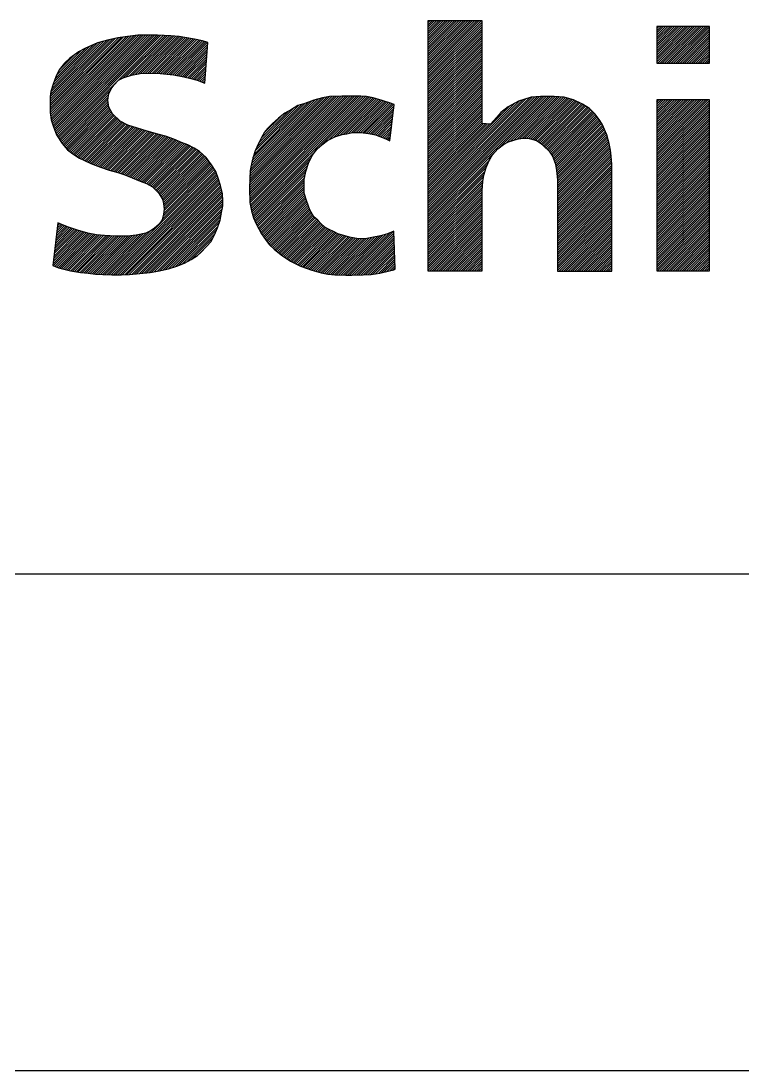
# Paper-space layout 'ldTemplatePARS001R3OrderA3BWPP03 (2)' of a CAD drawing. Header units: millimetres. Extents: x 302 to 722, y -383 to -86.
# Drawn here: x 639.55 to 646.81, y -383 to -372.44 of the extents above; entities that cross this region are included whole.
import ezdxf

# ---------------------------------------------------------------- set-up
doc = ezdxf.new("R2010")
doc.units = ezdxf.units.MM
for name, color, linetype in [('AM_9', 253, 'Continuous'), ('DXF', 7, 'Continuous'), ('DXF_FETT', 7, 'Continuous'), ('INF_F05_F08', 7, 'Continuous')]:
    doc.layers.add(name, color=color, linetype=linetype)
doc.layers.add('LDShaft-AM_0', color=7, linetype='Continuous', lineweight=50)
doc.layers.add('LDShaft-AM_6', color=2, linetype='Continuous', lineweight=35)

# ---------------------------------------------------------------- blocks, each defined once
blk = doc.blocks.new('LOGO_SCHINDLER_25MM')
at = {"layer": 'AM_9'}
for p, q in [((8.289, 6.903), (8.289, 4.388)), ((8.833, 6.903), (8.289, 6.903)), ((8.289, 6.368), (8.824, 6.903)), ((8.289, 6.39), (8.802, 6.903)), ((8.289, 6.413), (8.779, 6.903)), ((8.289, 6.435), (8.757, 6.903)), ((8.289, 6.458), (8.734, 6.903)), ((8.289, 6.48), (8.712, 6.903)), ((8.289, 6.503), (8.689, 6.903)), ((8.289, 6.525), (8.667, 6.903)), ((8.289, 6.548), (8.645, 6.903)), ((8.289, 6.57), (8.622, 6.903)), ((8.289, 6.592), (8.6, 6.903)), ((8.289, 6.615), (8.577, 6.903)), ((8.289, 6.637), (8.555, 6.903)), ((8.289, 6.66), (8.532, 6.903)), ((8.289, 6.682), (8.51, 6.903)), ((8.289, 6.705), (8.487, 6.903)), ((8.289, 6.727), (8.465, 6.903)), ((8.289, 6.75), (8.442, 6.903)), ((8.289, 6.772), (8.42, 6.903)), ((8.289, 6.795), (8.398, 6.903)), ((8.289, 6.817), (8.375, 6.903)), ((8.289, 6.839), (8.353, 6.903)), ((8.289, 6.862), (8.33, 6.903)), ((8.289, 6.884), (8.308, 6.903)), ((8.289, 6.346), (8.833, 6.89)), ((8.289, 6.323), (8.833, 6.867)), ((8.833, 5.872), (8.833, 6.903)), ((4.518, 5.852), (5.426, 6.76)), ((4.524, 5.835), (5.449, 6.761)), ((4.53, 5.819), (5.472, 6.761)), ((4.536, 5.803), (5.494, 6.761)), ((4.543, 5.787), (5.517, 6.761)), ((4.549, 5.771), (5.539, 6.761)), ((4.556, 5.755), (5.561, 6.76)), ((5.469, 6.761), (5.371, 6.759)), ((5.57, 6.76), (5.469, 6.761)), ((5.702, 6.755), (5.57, 6.76)), ((8.289, 6.301), (8.833, 6.845)), ((8.289, 6.278), (8.833, 6.822)), ((8.289, 6.256), (8.833, 6.8)), ((8.289, 6.233), (8.833, 6.777)), ((10.59, 6.849), (10.59, 6.48)), ((11.122, 6.849), (10.59, 6.849)), ((10.59, 6.491), (10.948, 6.849)), ((10.59, 6.514), (10.926, 6.849)), ((10.59, 6.536), (10.903, 6.849)), ((10.59, 6.558), (10.881, 6.849)), ((10.59, 6.581), (10.858, 6.849)), ((10.59, 6.603), (10.836, 6.849)), ((10.59, 6.626), (10.813, 6.849)), ((10.59, 6.648), (10.791, 6.849)), ((10.59, 6.671), (10.769, 6.849)), ((10.59, 6.693), (10.746, 6.849)), ((10.59, 6.716), (10.724, 6.849)), ((10.59, 6.738), (10.701, 6.849)), ((10.59, 6.76), (10.679, 6.849)), ((10.59, 6.783), (10.656, 6.849)), ((10.59, 6.805), (10.634, 6.849)), ((10.59, 6.828), (10.611, 6.849)), ((10.601, 6.48), (10.971, 6.849)), ((10.623, 6.48), (10.993, 6.849)), ((10.646, 6.48), (11.016, 6.849)), ((10.668, 6.48), (11.038, 6.849)), ((10.691, 6.48), (11.06, 6.849)), ((10.713, 6.48), (11.083, 6.849)), ((10.736, 6.48), (11.105, 6.849)), ((10.758, 6.48), (11.122, 6.844)), ((10.781, 6.48), (11.122, 6.821)), ((10.803, 6.48), (11.122, 6.799)), ((10.826, 6.48), (11.122, 6.777)), ((11.122, 6.48), (11.122, 6.849)), ((4.489, 6.048), (5.176, 6.734)), ((4.489, 6.07), (5.148, 6.729)), ((4.489, 6.093), (5.119, 6.723)), ((4.49, 6.004), (5.228, 6.742)), ((4.49, 6.026), (5.202, 6.738)), ((4.49, 6.116), (5.091, 6.717)), ((4.49, 6.139), (5.062, 6.71)), ((4.491, 5.982), (5.254, 6.745)), ((4.493, 5.962), (5.28, 6.749)), ((4.493, 6.164), (5.03, 6.701)), ((4.495, 5.942), (5.305, 6.751)), ((4.496, 6.189), (4.999, 6.692)), ((4.498, 5.922), (5.33, 6.754)), ((4.501, 5.903), (5.356, 6.757)), ((4.505, 6.221), (4.967, 6.683)), ((4.507, 5.886), (5.38, 6.759)), ((4.512, 5.869), (5.403, 6.76)), ((4.515, 6.253), (4.929, 6.667)), ((4.565, 5.742), (5.583, 6.76)), ((4.573, 5.728), (5.604, 6.759)), ((4.582, 5.714), (5.626, 6.758)), ((4.906, 6.657), (4.839, 6.627)), ((4.966, 6.683), (4.906, 6.657)), ((5.065, 6.711), (4.966, 6.683)), ((5.17, 6.733), (5.065, 6.711)), ((5.268, 6.747), (5.17, 6.733)), ((5.217, 6.326), (5.648, 6.757)), ((5.252, 6.34), (5.669, 6.756)), ((5.371, 6.759), (5.268, 6.747)), ((5.286, 6.351), (5.691, 6.755)), ((5.318, 6.36), (5.712, 6.754)), ((5.345, 6.365), (5.732, 6.752)), ((5.373, 6.37), (5.753, 6.75)), ((5.399, 6.374), (5.773, 6.748)), ((5.422, 6.375), (5.793, 6.746)), ((5.445, 6.375), (5.812, 6.742)), ((5.468, 6.376), (5.832, 6.739)), ((5.491, 6.377), (5.851, 6.736)), ((5.514, 6.376), (5.87, 6.732)), ((5.536, 6.376), (5.889, 6.729)), ((5.558, 6.375), (5.908, 6.726)), ((5.579, 6.375), (5.927, 6.722)), ((5.601, 6.374), (5.946, 6.719)), ((5.621, 6.372), (5.964, 6.715)), ((5.642, 6.37), (5.983, 6.711)), ((5.662, 6.368), (6.001, 6.707)), ((5.683, 6.366), (6.02, 6.703)), ((5.787, 6.747), (5.702, 6.755)), ((5.703, 6.364), (6.038, 6.698)), ((5.724, 6.362), (6.055, 6.694)), ((5.743, 6.359), (6.073, 6.689)), ((5.762, 6.355), (6.075, 6.668)), ((5.865, 6.733), (5.787, 6.747)), ((5.941, 6.72), (5.865, 6.733)), ((6.02, 6.702), (5.941, 6.72)), ((6.076, 6.688), (6.02, 6.702)), ((6.045, 6.278), (6.076, 6.688)), ((8.289, 6.211), (8.833, 6.755)), ((8.289, 6.188), (8.833, 6.732)), ((8.289, 6.166), (8.833, 6.71)), ((8.289, 6.143), (8.833, 6.688)), ((8.289, 6.121), (8.833, 6.665)), ((10.848, 6.48), (11.122, 6.754)), ((10.87, 6.48), (11.122, 6.732)), ((10.893, 6.48), (11.122, 6.709)), ((10.915, 6.48), (11.122, 6.687)), ((10.938, 6.48), (11.122, 6.664)), ((4.526, 6.287), (4.889, 6.649)), ((4.539, 6.322), (4.848, 6.631)), ((4.555, 6.361), (4.8, 6.606)), ((4.576, 6.404), (4.734, 6.562)), ((4.757, 6.579), (4.688, 6.529)), ((4.775, 6.592), (4.757, 6.579)), ((4.839, 6.627), (4.775, 6.592)), ((5.781, 6.352), (6.073, 6.643)), ((5.8, 6.348), (6.071, 6.619)), ((5.819, 6.345), (6.069, 6.595)), ((5.837, 6.341), (6.067, 6.571)), ((8.289, 6.099), (8.833, 6.643)), ((8.289, 6.076), (8.833, 6.62)), ((8.289, 6.054), (8.833, 6.598)), ((8.289, 6.031), (8.833, 6.575)), ((8.289, 6.009), (8.833, 6.553)), ((10.96, 6.48), (11.122, 6.642)), ((10.983, 6.48), (11.122, 6.619)), ((11.005, 6.48), (11.122, 6.597)), ((11.028, 6.48), (11.122, 6.574)), ((11.05, 6.48), (11.122, 6.552)), ((4.632, 6.477), (4.58, 6.413)), ((4.688, 6.529), (4.632, 6.477)), ((5.855, 6.336), (6.065, 6.546)), ((5.873, 6.331), (6.064, 6.522)), ((5.891, 6.327), (6.062, 6.498)), ((5.908, 6.322), (6.06, 6.474)), ((5.926, 6.318), (6.058, 6.449)), ((8.289, 5.986), (8.833, 6.53)), ((8.289, 5.964), (8.833, 6.508)), ((8.289, 5.941), (8.833, 6.486)), ((8.289, 5.919), (8.833, 6.463)), ((10.59, 6.48), (11.122, 6.48)), ((11.072, 6.48), (11.122, 6.53)), ((11.095, 6.48), (11.122, 6.507)), ((11.117, 6.48), (11.122, 6.485)), ((4.546, 6.342), (4.519, 6.268)), ((4.58, 6.413), (4.546, 6.342)), ((5.225, 6.33), (5.308, 6.358)), ((5.308, 6.358), (5.393, 6.374)), ((5.393, 6.374), (5.498, 6.377)), ((5.498, 6.377), (5.595, 6.374)), ((5.595, 6.374), (5.73, 6.361)), ((5.73, 6.361), (5.833, 6.342)), ((5.833, 6.342), (5.903, 6.323)), ((5.944, 6.313), (6.056, 6.425)), ((5.962, 6.309), (6.054, 6.401)), ((5.979, 6.303), (6.053, 6.376)), ((5.996, 6.297), (6.051, 6.352)), ((8.289, 5.897), (8.833, 6.441)), ((8.289, 5.874), (8.833, 6.418)), ((8.289, 5.852), (8.833, 6.396)), ((8.289, 5.829), (8.833, 6.373)), ((8.289, 5.807), (8.833, 6.351)), ((4.519, 6.268), (4.496, 6.193)), ((5.11, 6.229), (5.132, 6.26)), ((5.132, 6.26), (5.177, 6.306)), ((5.177, 6.306), (5.225, 6.33)), ((5.903, 6.323), (5.968, 6.307)), ((5.968, 6.307), (6.045, 6.278)), ((6.012, 6.291), (6.049, 6.328)), ((6.028, 6.285), (6.047, 6.304)), ((6.045, 6.279), (6.045, 6.279)), ((8.289, 5.784), (8.833, 6.328)), ((8.289, 5.762), (8.833, 6.306)), ((8.289, 5.739), (8.833, 6.283)), ((8.289, 5.717), (8.833, 6.261)), ((8.289, 5.694), (8.833, 6.239)), ((4.49, 6.143), (4.489, 6.066)), ((4.496, 6.193), (4.49, 6.143)), ((4.591, 5.701), (5.096, 6.206)), ((4.6, 5.687), (5.076, 6.164)), ((4.609, 5.674), (5.074, 6.138)), ((5.07, 6.105), (5.078, 6.175)), ((5.078, 6.175), (5.11, 6.229)), ((6.495, 5.202), (7.44, 6.147)), ((6.495, 5.224), (7.417, 6.147)), ((6.495, 5.247), (7.393, 6.146)), ((6.495, 5.27), (7.37, 6.145)), ((6.495, 5.293), (7.347, 6.144)), ((6.496, 5.159), (7.484, 6.147)), ((6.496, 5.181), (7.462, 6.147)), ((6.496, 5.315), (7.323, 6.143)), ((6.497, 5.115), (7.529, 6.147)), ((6.497, 5.137), (7.507, 6.147)), ((6.497, 5.339), (7.3, 6.142)), ((6.498, 5.093), (7.551, 6.146)), ((6.498, 5.363), (7.273, 6.137)), ((6.499, 5.072), (7.573, 6.146)), ((6.499, 5.386), (7.246, 6.133)), ((6.503, 5.053), (7.595, 6.146)), ((6.503, 5.412), (7.217, 6.127)), ((6.507, 5.035), (7.617, 6.145)), ((6.511, 5.016), (7.639, 6.144)), ((6.514, 4.997), (7.66, 6.143)), ((6.519, 4.98), (7.68, 6.141)), ((7.229, 6.13), (7.14, 6.105)), ((7.211, 5.649), (7.699, 6.137)), ((7.3, 6.142), (7.229, 6.13)), ((7.293, 5.708), (7.718, 6.134)), ((7.422, 6.147), (7.3, 6.142)), ((7.339, 5.732), (7.737, 6.13)), ((7.514, 6.147), (7.422, 6.147)), ((7.613, 6.145), (7.514, 6.147)), ((7.671, 6.142), (7.613, 6.145)), ((7.739, 6.13), (7.671, 6.142)), ((7.83, 6.104), (7.739, 6.13)), ((8.289, 5.672), (8.833, 6.216)), ((8.289, 5.65), (8.833, 6.194)), ((8.289, 5.627), (8.833, 6.171)), ((8.289, 5.605), (8.833, 6.149)), ((8.289, 4.931), (9.501, 6.143)), ((8.289, 4.954), (9.478, 6.143)), ((8.289, 4.976), (9.456, 6.143)), ((8.289, 4.998), (9.433, 6.143)), ((8.289, 5.021), (9.41, 6.142)), ((8.289, 5.043), (9.387, 6.141)), ((8.289, 5.066), (9.363, 6.14)), ((8.289, 5.088), (9.34, 6.139)), ((8.289, 5.111), (9.312, 6.133)), ((9.013, 5.632), (9.523, 6.143)), ((9.079, 5.677), (9.546, 6.143)), ((9.12, 5.694), (9.567, 6.142)), ((9.153, 5.705), (9.589, 6.141)), ((9.183, 5.712), (9.61, 6.14)), ((9.326, 6.138), (9.199, 6.096)), ((9.211, 5.718), (9.631, 6.139)), ((9.236, 5.721), (9.653, 6.137)), ((9.26, 5.723), (9.671, 6.133)), ((9.283, 5.723), (9.688, 6.128)), ((9.421, 6.143), (9.326, 6.138)), ((9.557, 6.143), (9.421, 6.143)), ((9.658, 6.137), (9.557, 6.143)), ((9.754, 6.109), (9.658, 6.137)), ((4.489, 6.066), (4.491, 5.982)), ((4.619, 5.661), (5.071, 6.113)), ((4.629, 5.649), (5.071, 6.091)), ((4.64, 5.637), (5.074, 6.071)), ((4.65, 5.625), (5.076, 6.051)), ((4.66, 5.613), (5.08, 6.032)), ((5.078, 6.036), (5.07, 6.105)), ((5.116, 5.968), (5.078, 6.036)), ((6.508, 5.44), (7.186, 6.118)), ((6.514, 5.468), (7.155, 6.11)), ((6.521, 5.498), (7.122, 6.099)), ((6.528, 5.528), (7.087, 6.087)), ((6.54, 5.561), (7.052, 6.074)), ((6.551, 5.595), (7.019, 6.063)), ((6.568, 5.634), (6.986, 6.053)), ((6.585, 5.674), (6.937, 6.026)), ((6.981, 6.051), (6.916, 6.014)), ((7.049, 6.073), (6.981, 6.051)), ((7.14, 6.105), (7.049, 6.073)), ((7.375, 5.746), (7.755, 6.126)), ((7.406, 5.755), (7.772, 6.121)), ((7.437, 5.762), (7.79, 6.116)), ((7.464, 5.768), (7.807, 6.111)), ((7.492, 5.773), (7.825, 6.105)), ((7.52, 5.779), (7.842, 6.1)), ((7.545, 5.781), (7.858, 6.094)), ((7.568, 5.781), (7.875, 6.088)), ((7.591, 5.782), (7.892, 6.083)), ((7.613, 5.782), (7.908, 6.077)), ((7.633, 5.779), (7.924, 6.071)), ((7.652, 5.776), (7.94, 6.064)), ((7.672, 5.773), (7.948, 6.049)), ((7.692, 5.77), (7.945, 6.024)), ((7.911, 6.076), (7.83, 6.104)), ((7.907, 5.698), (7.949, 6.061)), ((7.949, 6.061), (7.911, 6.076)), ((8.289, 5.582), (8.833, 6.126)), ((8.289, 5.133), (9.278, 6.122)), ((8.289, 5.156), (9.244, 6.111)), ((8.289, 5.56), (8.833, 6.104)), ((8.289, 5.178), (9.21, 6.099)), ((8.289, 5.537), (8.833, 6.081)), ((8.289, 5.201), (9.166, 6.078)), ((8.289, 5.515), (8.833, 6.059)), ((8.289, 5.223), (9.117, 6.051)), ((8.289, 5.492), (8.833, 6.037)), ((9.096, 6.039), (9.021, 5.982)), ((9.199, 6.096), (9.096, 6.039)), ((9.303, 5.721), (9.706, 6.123)), ((9.322, 5.717), (9.723, 6.118)), ((9.339, 5.712), (9.74, 6.113)), ((9.357, 5.707), (9.757, 6.107)), ((9.375, 5.703), (9.772, 6.1)), ((9.39, 5.695), (9.787, 6.092)), ((9.404, 5.686), (9.802, 6.085)), ((9.417, 5.678), (9.817, 6.078)), ((9.43, 5.668), (9.833, 6.07)), ((9.442, 5.657), (9.847, 6.063)), ((9.454, 5.647), (9.861, 6.054)), ((9.465, 5.636), (9.875, 6.046)), ((9.476, 5.625), (9.889, 6.037)), ((9.488, 5.613), (9.903, 6.029)), ((9.843, 6.065), (9.754, 6.109)), ((9.915, 6.022), (9.843, 6.065)), ((9.97, 5.964), (9.915, 6.022)), ((10.59, 6.108), (10.59, 4.389)), ((11.122, 6.108), (10.59, 6.108)), ((10.59, 5.593), (11.105, 6.108)), ((10.59, 5.615), (11.083, 6.108)), ((10.59, 5.638), (11.061, 6.108)), ((10.59, 5.66), (11.038, 6.108)), ((10.59, 5.683), (11.016, 6.108)), ((10.59, 5.705), (10.993, 6.108)), ((10.59, 5.728), (10.971, 6.108)), ((10.59, 5.75), (10.948, 6.108)), ((10.59, 5.773), (10.926, 6.108)), ((10.59, 5.795), (10.903, 6.108)), ((10.59, 5.818), (10.881, 6.108)), ((10.59, 5.84), (10.858, 6.108)), ((10.59, 5.862), (10.836, 6.108)), ((10.59, 5.885), (10.814, 6.108)), ((10.59, 5.907), (10.791, 6.108)), ((10.59, 5.93), (10.769, 6.108)), ((10.59, 5.952), (10.746, 6.108)), ((10.59, 5.975), (10.724, 6.108)), ((10.59, 5.997), (10.701, 6.108)), ((10.59, 6.02), (10.679, 6.108)), ((10.59, 6.042), (10.656, 6.108)), ((10.59, 6.065), (10.634, 6.108)), ((10.59, 6.087), (10.612, 6.108)), ((10.59, 5.571), (11.122, 6.103)), ((10.59, 5.548), (11.122, 6.081)), ((10.59, 5.526), (11.122, 6.058)), ((10.59, 5.503), (11.122, 6.036)), ((11.122, 4.389), (11.122, 6.108)), ((4.491, 5.982), (4.499, 5.909)), ((4.672, 5.602), (5.088, 6.018)), ((4.685, 5.592), (5.096, 6.004)), ((4.697, 5.583), (5.104, 5.989)), ((4.71, 5.573), (5.112, 5.975)), ((4.723, 5.564), (5.122, 5.962)), ((4.737, 5.555), (5.133, 5.951)), ((4.75, 5.546), (5.145, 5.94)), ((4.764, 5.537), (5.156, 5.929)), ((4.777, 5.528), (5.168, 5.918)), ((5.192, 5.895), (5.116, 5.968)), ((6.613, 5.724), (6.882, 5.993)), ((6.643, 5.777), (6.805, 5.939)), ((6.787, 5.925), (6.727, 5.87)), ((6.85, 5.974), (6.787, 5.925)), ((6.916, 6.014), (6.85, 5.974)), ((7.711, 5.767), (7.942, 5.998)), ((7.729, 5.763), (7.939, 5.973)), ((7.748, 5.76), (7.936, 5.947)), ((7.767, 5.756), (7.933, 5.922)), ((8.289, 5.47), (8.833, 6.014)), ((8.289, 5.447), (8.833, 5.992)), ((8.289, 5.425), (8.833, 5.969)), ((8.289, 5.403), (8.833, 5.947)), ((8.289, 5.38), (8.833, 5.924)), ((8.981, 5.935), (8.918, 5.864)), ((9.021, 5.982), (8.981, 5.935)), ((8.992, 5.948), (9.041, 5.998)), ((9.499, 5.602), (9.917, 6.02)), ((9.509, 5.59), (9.928, 6.009)), ((9.518, 5.576), (9.939, 5.997)), ((9.527, 5.563), (9.95, 5.986)), ((9.536, 5.549), (9.961, 5.974)), ((9.543, 5.534), (9.972, 5.962)), ((9.55, 5.518), (9.981, 5.95)), ((9.556, 5.502), (9.991, 5.937)), ((9.563, 5.486), (10.001, 5.924)), ((10.016, 5.903), (9.97, 5.964)), ((10.59, 5.481), (11.122, 6.013)), ((10.59, 5.458), (11.122, 5.991)), ((10.59, 5.436), (11.122, 5.968)), ((10.59, 5.413), (11.122, 5.946)), ((10.59, 5.391), (11.122, 5.923)), ((4.499, 5.909), (4.523, 5.839)), ((4.523, 5.839), (4.554, 5.758)), ((4.791, 5.519), (5.179, 5.907)), ((4.807, 5.512), (5.191, 5.896)), ((4.822, 5.505), (5.206, 5.889)), ((4.837, 5.497), (5.221, 5.881)), ((4.852, 5.49), (5.236, 5.874)), ((4.867, 5.483), (5.251, 5.867)), ((4.882, 5.475), (5.266, 5.859)), ((4.897, 5.468), (5.282, 5.853)), ((4.913, 5.462), (5.299, 5.848)), ((4.93, 5.456), (5.316, 5.842)), ((4.946, 5.449), (5.333, 5.837)), ((4.962, 5.443), (5.351, 5.832)), ((4.978, 5.437), (5.368, 5.826)), ((4.995, 5.431), (5.385, 5.821)), ((5.012, 5.426), (5.402, 5.816)), ((5.029, 5.42), (5.419, 5.81)), ((5.272, 5.856), (5.192, 5.895)), ((5.369, 5.826), (5.272, 5.856)), ((5.464, 5.796), (5.369, 5.826)), ((6.674, 5.821), (6.646, 5.783)), ((6.727, 5.87), (6.674, 5.821)), ((7.783, 5.749), (7.93, 5.897)), ((7.799, 5.743), (7.927, 5.871)), ((7.815, 5.737), (7.924, 5.846)), ((7.832, 5.731), (7.921, 5.82)), ((8.289, 5.358), (8.833, 5.902)), ((8.289, 5.335), (8.833, 5.879)), ((8.289, 5.313), (8.847, 5.87)), ((8.289, 5.29), (8.867, 5.869)), ((8.289, 5.268), (8.888, 5.867)), ((8.289, 5.245), (8.908, 5.865)), ((8.918, 5.864), (8.833, 5.872)), ((9.569, 5.47), (10.01, 5.911)), ((9.574, 5.452), (10.019, 5.898)), ((9.576, 5.432), (10.028, 5.884)), ((9.579, 5.413), (10.036, 5.87)), ((9.581, 5.393), (10.044, 5.856)), ((9.584, 5.372), (10.052, 5.84)), ((9.586, 5.352), (10.059, 5.825)), ((9.588, 5.332), (10.066, 5.81)), ((10.043, 5.858), (10.016, 5.903)), ((10.066, 5.811), (10.043, 5.858)), ((10.088, 5.757), (10.066, 5.811)), ((10.59, 5.369), (11.122, 5.901)), ((10.59, 5.346), (11.122, 5.879)), ((10.59, 5.324), (11.122, 5.856)), ((10.59, 5.301), (11.122, 5.834)), ((10.59, 5.279), (11.122, 5.811)), ((4.554, 5.758), (4.611, 5.671)), ((5.046, 5.415), (5.436, 5.805)), ((5.063, 5.409), (5.453, 5.8)), ((5.08, 5.404), (5.471, 5.795)), ((5.098, 5.399), (5.488, 5.789)), ((5.116, 5.394), (5.505, 5.784)), ((5.133, 5.39), (5.523, 5.779)), ((5.151, 5.385), (5.54, 5.774)), ((5.168, 5.38), (5.558, 5.769)), ((5.185, 5.374), (5.575, 5.764)), ((5.202, 5.368), (5.593, 5.759)), ((5.218, 5.362), (5.61, 5.754)), ((5.234, 5.356), (5.628, 5.75)), ((5.251, 5.35), (5.645, 5.745)), ((5.267, 5.344), (5.662, 5.739)), ((5.283, 5.337), (5.679, 5.734)), ((5.299, 5.331), (5.696, 5.728)), ((5.315, 5.325), (5.713, 5.722)), ((5.331, 5.318), (5.73, 5.717)), ((5.347, 5.312), (5.745, 5.71)), ((5.573, 5.765), (5.464, 5.796)), ((5.651, 5.743), (5.573, 5.765)), ((5.734, 5.715), (5.651, 5.743)), ((5.811, 5.682), (5.734, 5.715)), ((6.616, 5.73), (6.583, 5.671)), ((6.646, 5.783), (6.616, 5.73)), ((7.277, 5.7), (7.351, 5.739)), ((7.351, 5.739), (7.426, 5.76)), ((7.426, 5.76), (7.474, 5.769)), ((7.474, 5.769), (7.531, 5.781)), ((7.531, 5.781), (7.611, 5.782)), ((7.611, 5.782), (7.69, 5.771)), ((7.69, 5.771), (7.762, 5.757)), ((7.762, 5.757), (7.866, 5.718)), ((7.848, 5.725), (7.918, 5.795)), ((7.864, 5.718), (7.915, 5.77)), ((7.866, 5.718), (7.907, 5.698)), ((7.879, 5.711), (7.912, 5.744)), ((7.895, 5.704), (7.909, 5.719)), ((9.1, 5.688), (9.151, 5.705)), ((9.151, 5.705), (9.199, 5.716)), ((9.199, 5.716), (9.247, 5.723)), ((9.247, 5.723), (9.291, 5.723)), ((9.291, 5.723), (9.32, 5.717)), ((9.32, 5.717), (9.381, 5.701)), ((9.59, 5.312), (10.073, 5.794)), ((9.591, 5.29), (10.079, 5.778)), ((9.591, 5.268), (10.086, 5.762)), ((9.591, 5.246), (10.091, 5.745)), ((9.592, 5.223), (10.096, 5.728)), ((9.592, 5.201), (10.101, 5.71)), ((10.102, 5.708), (10.088, 5.757)), ((10.11, 5.672), (10.102, 5.708)), ((10.59, 5.256), (11.122, 5.789)), ((10.59, 5.234), (11.122, 5.766)), ((10.59, 5.211), (11.122, 5.744)), ((10.59, 5.189), (11.122, 5.721)), ((4.611, 5.671), (4.665, 5.607)), ((4.665, 5.607), (4.717, 5.568)), ((5.363, 5.305), (5.761, 5.703)), ((5.379, 5.299), (5.777, 5.697)), ((5.395, 5.292), (5.792, 5.69)), ((5.411, 5.286), (5.808, 5.683)), ((5.427, 5.28), (5.824, 5.677)), ((5.443, 5.273), (5.84, 5.67)), ((5.46, 5.267), (5.856, 5.664)), ((5.474, 5.259), (5.873, 5.658)), ((5.489, 5.252), (5.887, 5.65)), ((5.504, 5.244), (5.902, 5.642)), ((5.518, 5.236), (5.917, 5.634)), ((5.529, 5.224), (5.931, 5.627)), ((5.54, 5.213), (5.945, 5.618)), ((5.551, 5.201), (5.959, 5.61)), ((5.562, 5.19), (5.973, 5.601)), ((5.874, 5.657), (5.811, 5.682)), ((5.936, 5.624), (5.874, 5.657)), ((5.992, 5.589), (5.936, 5.624)), ((6.524, 4.962), (7.163, 5.601)), ((6.583, 5.671), (6.551, 5.595)), ((7.127, 5.553), (7.176, 5.618)), ((7.176, 5.618), (7.221, 5.658)), ((7.221, 5.658), (7.277, 5.7)), ((8.939, 5.557), (8.991, 5.616)), ((8.991, 5.616), (9.048, 5.659)), ((9.048, 5.659), (9.1, 5.688)), ((9.381, 5.701), (9.421, 5.675)), ((9.421, 5.675), (9.456, 5.645)), ((9.456, 5.645), (9.508, 5.592)), ((9.592, 5.178), (10.105, 5.692)), ((9.592, 5.156), (10.109, 5.674)), ((9.592, 5.133), (10.113, 5.655)), ((9.592, 5.111), (10.118, 5.637)), ((9.592, 5.089), (10.122, 5.619)), ((9.592, 5.066), (10.126, 5.6)), ((10.125, 5.603), (10.11, 5.672)), ((10.133, 5.538), (10.125, 5.603)), ((10.59, 5.166), (11.122, 5.699)), ((10.59, 5.144), (11.122, 5.676)), ((10.59, 5.122), (11.122, 5.654)), ((10.59, 5.099), (11.122, 5.632)), ((10.59, 5.077), (11.122, 5.609)), ((4.717, 5.568), (4.785, 5.522)), ((4.785, 5.522), (4.897, 5.468)), ((5.574, 5.18), (5.987, 5.592)), ((5.584, 5.167), (5.999, 5.582)), ((5.593, 5.153), (6.011, 5.571)), ((5.601, 5.139), (6.023, 5.561)), ((5.61, 5.125), (6.034, 5.55)), ((5.618, 5.111), (6.046, 5.539)), ((5.623, 5.094), (6.058, 5.529)), ((5.628, 5.076), (6.067, 5.516)), ((5.631, 5.057), (6.077, 5.503)), ((6.058, 5.529), (5.992, 5.589)), ((6.113, 5.455), (6.058, 5.529)), ((6.527, 5.523), (6.513, 5.466)), ((6.551, 5.595), (6.527, 5.523)), ((6.53, 4.945), (7.115, 5.531)), ((7.091, 5.483), (7.127, 5.553)), ((8.289, 4.909), (8.952, 5.572)), ((8.289, 4.886), (8.91, 5.507)), ((8.873, 5.429), (8.905, 5.498)), ((8.905, 5.498), (8.939, 5.557)), ((9.508, 5.592), (9.54, 5.542)), ((9.54, 5.542), (9.572, 5.462)), ((9.592, 5.044), (10.128, 5.58)), ((9.592, 5.021), (10.13, 5.56)), ((9.592, 4.999), (10.133, 5.54)), ((9.592, 4.976), (10.134, 5.518)), ((9.592, 4.954), (10.135, 5.497)), ((10.137, 5.462), (10.133, 5.538)), ((10.59, 5.054), (11.122, 5.587)), ((10.59, 5.032), (11.122, 5.564)), ((10.59, 5.009), (11.122, 5.542)), ((10.59, 4.987), (11.122, 5.519)), ((10.59, 4.964), (11.122, 5.497)), ((4.897, 5.468), (4.941, 5.451)), ((4.941, 5.451), (4.994, 5.431)), ((4.994, 5.431), (5.083, 5.403)), ((5.082, 4.351), (6.142, 5.411)), ((5.083, 5.403), (5.169, 5.38)), ((5.103, 4.35), (6.151, 5.397)), ((5.619, 4.91), (6.133, 5.424)), ((5.626, 4.94), (6.124, 5.438)), ((5.631, 4.967), (6.116, 5.452)), ((5.633, 5.037), (6.087, 5.49)), ((5.634, 4.992), (6.106, 5.465)), ((5.635, 5.016), (6.096, 5.477)), ((6.157, 5.387), (6.113, 5.455)), ((6.18, 5.321), (6.157, 5.387)), ((6.5, 5.4), (6.496, 5.314)), ((6.513, 5.466), (6.5, 5.4)), ((6.535, 4.928), (7.092, 5.485)), ((6.541, 4.912), (7.081, 5.452)), ((6.548, 4.896), (7.071, 5.419)), ((6.555, 4.881), (7.061, 5.387)), ((7.044, 5.308), (7.061, 5.387)), ((7.061, 5.387), (7.091, 5.483)), ((8.289, 4.864), (8.889, 5.464)), ((8.289, 4.841), (8.872, 5.424)), ((8.289, 4.819), (8.864, 5.393)), ((8.852, 5.351), (8.873, 5.429)), ((9.572, 5.462), (9.581, 5.398)), ((9.581, 5.398), (9.591, 5.307)), ((9.592, 4.931), (10.136, 5.476)), ((9.592, 4.909), (10.137, 5.454)), ((9.592, 4.886), (10.138, 5.432)), ((9.592, 4.864), (10.138, 5.411)), ((9.592, 4.842), (10.139, 5.389)), ((10.139, 5.378), (10.137, 5.462)), ((10.59, 4.942), (11.122, 5.474)), ((10.59, 4.92), (11.122, 5.452)), ((10.59, 4.897), (11.122, 5.429)), ((10.59, 4.875), (11.122, 5.407)), ((5.126, 4.349), (6.159, 5.383)), ((5.148, 4.349), (6.165, 5.366)), ((5.169, 5.38), (5.229, 5.358)), ((5.17, 4.349), (6.17, 5.349)), ((5.193, 4.349), (6.176, 5.332)), ((5.215, 4.349), (6.181, 5.315)), ((5.229, 5.358), (5.313, 5.326)), ((5.239, 4.35), (6.186, 5.298)), ((5.313, 5.326), (5.395, 5.293)), ((5.395, 5.293), (5.459, 5.267)), ((6.201, 5.247), (6.18, 5.321)), ((6.496, 5.314), (6.495, 5.222)), ((6.562, 4.865), (7.055, 5.358)), ((6.569, 4.85), (7.049, 5.329)), ((6.576, 4.835), (7.044, 5.302)), ((7.045, 5.172), (7.044, 5.308)), ((8.289, 4.796), (8.855, 5.363)), ((8.289, 4.774), (8.849, 5.334)), ((8.289, 4.752), (8.843, 5.306)), ((8.833, 5.194), (8.84, 5.289)), ((8.84, 5.289), (8.852, 5.351)), ((9.591, 5.307), (9.592, 5.223)), ((9.592, 4.819), (10.139, 5.367)), ((9.592, 4.797), (10.139, 5.344)), ((9.592, 4.774), (10.139, 5.322)), ((9.592, 4.752), (10.139, 5.299)), ((10.139, 4.387), (10.139, 5.378)), ((10.59, 4.852), (11.122, 5.385)), ((10.59, 4.83), (11.122, 5.362)), ((10.59, 4.807), (11.122, 5.34)), ((10.59, 4.785), (11.122, 5.317)), ((10.59, 4.762), (11.122, 5.295)), ((5.262, 4.351), (6.191, 5.281)), ((5.285, 4.352), (6.196, 5.263)), ((5.31, 4.354), (6.201, 5.246)), ((5.334, 4.356), (6.206, 5.228)), ((5.359, 4.358), (6.211, 5.21)), ((5.384, 4.36), (6.216, 5.192)), ((5.459, 5.267), (5.518, 5.236)), ((5.518, 5.236), (5.555, 5.196)), ((5.555, 5.196), (5.579, 5.175)), ((6.222, 5.168), (6.201, 5.247)), ((6.495, 5.222), (6.498, 5.078)), ((6.583, 4.819), (7.044, 5.28)), ((6.591, 4.804), (7.044, 5.258)), ((6.599, 4.79), (7.044, 5.235)), ((6.607, 4.775), (7.044, 5.213)), ((6.615, 4.761), (7.044, 5.191)), ((8.289, 4.729), (8.839, 5.279)), ((8.289, 4.707), (8.838, 5.255)), ((8.289, 4.684), (8.836, 5.231)), ((8.289, 4.662), (8.834, 5.207)), ((8.289, 4.639), (8.833, 5.183)), ((8.833, 4.388), (8.833, 5.194)), ((9.592, 4.729), (10.139, 5.277)), ((9.592, 4.707), (10.139, 5.254)), ((9.592, 4.684), (10.139, 5.232)), ((9.592, 5.223), (9.592, 4.387)), ((9.592, 4.662), (10.139, 5.209)), ((9.592, 4.64), (10.139, 5.187)), ((10.59, 4.74), (11.122, 5.272)), ((10.59, 4.717), (11.122, 5.25)), ((10.59, 4.695), (11.122, 5.227)), ((10.59, 4.673), (11.122, 5.205)), ((10.59, 4.65), (11.122, 5.183)), ((5.409, 4.363), (6.22, 5.175)), ((5.434, 4.366), (6.223, 5.155)), ((5.459, 4.368), (6.224, 5.133)), ((5.484, 4.371), (6.225, 5.112)), ((5.51, 4.375), (6.225, 5.09)), ((5.579, 5.175), (5.619, 5.11)), ((5.619, 5.11), (5.63, 5.068)), ((6.225, 5.09), (6.222, 5.168)), ((6.225, 5.043), (6.225, 5.09)), ((6.498, 5.078), (6.515, 4.994)), ((6.624, 4.748), (7.045, 5.169)), ((6.634, 4.735), (7.051, 5.152)), ((6.643, 4.722), (7.056, 5.135)), ((6.652, 4.709), (7.061, 5.117)), ((6.662, 4.696), (7.066, 5.1)), ((6.671, 4.683), (7.071, 5.083)), ((7.07, 5.086), (7.045, 5.172)), ((7.101, 5.003), (7.07, 5.086)), ((8.289, 4.617), (8.833, 5.161)), ((8.289, 4.594), (8.833, 5.138)), ((8.289, 4.572), (8.833, 5.116)), ((8.289, 4.549), (8.833, 5.094)), ((8.289, 4.527), (8.833, 5.071)), ((9.592, 4.617), (10.139, 5.165)), ((9.592, 4.595), (10.139, 5.142)), ((9.592, 4.572), (10.139, 5.12)), ((9.592, 4.55), (10.139, 5.097)), ((9.592, 4.527), (10.139, 5.075)), ((10.59, 4.628), (11.122, 5.16)), ((10.59, 4.605), (11.122, 5.138)), ((10.59, 4.583), (11.122, 5.115)), ((10.59, 4.56), (11.122, 5.093)), ((10.59, 4.538), (11.122, 5.07)), ((5.537, 4.38), (6.225, 5.068)), ((5.565, 4.384), (6.225, 5.045)), ((5.592, 4.389), (6.221, 5.018)), ((5.621, 4.396), (6.216, 4.991)), ((5.63, 5.068), (5.636, 5.01)), ((5.636, 5.01), (5.63, 4.959)), ((6.198, 4.899), (6.214, 4.977)), ((6.214, 4.977), (6.225, 5.043)), ((6.515, 4.994), (6.536, 4.924)), ((6.681, 4.67), (7.078, 5.066)), ((6.691, 4.657), (7.084, 5.05)), ((6.701, 4.645), (7.09, 5.034)), ((6.713, 4.634), (7.096, 5.017)), ((6.724, 4.623), (7.102, 5.001)), ((6.736, 4.612), (7.111, 4.987)), ((6.748, 4.602), (7.119, 4.973)), ((7.142, 4.934), (7.101, 5.003)), ((8.289, 4.505), (8.833, 5.049)), ((8.289, 4.482), (8.833, 5.026)), ((8.289, 4.46), (8.833, 5.004)), ((8.289, 4.437), (8.833, 4.981)), ((9.592, 4.505), (10.139, 5.052)), ((9.592, 4.482), (10.139, 5.03)), ((9.592, 4.46), (10.139, 5.007)), ((9.592, 4.437), (10.139, 4.985)), ((10.59, 4.515), (11.122, 5.048)), ((10.59, 4.493), (11.122, 5.025)), ((10.59, 4.471), (11.122, 5.003)), ((10.59, 4.448), (11.122, 4.98)), ((4.567, 4.872), (4.517, 4.442)), ((4.564, 4.843), (4.585, 4.864)), ((4.589, 4.862), (4.567, 4.872)), ((4.567, 4.868), (4.569, 4.871)), ((4.665, 4.832), (4.589, 4.862)), ((5.587, 4.859), (5.536, 4.814)), ((5.617, 4.903), (5.587, 4.859)), ((5.63, 4.959), (5.617, 4.903)), ((5.651, 4.403), (6.211, 4.964)), ((5.68, 4.41), (6.206, 4.935)), ((5.713, 4.42), (6.2, 4.907)), ((5.745, 4.43), (6.19, 4.875)), ((6.172, 4.822), (6.198, 4.899)), ((6.536, 4.924), (6.559, 4.87)), ((6.559, 4.87), (6.587, 4.811)), ((6.76, 4.592), (7.127, 4.959)), ((6.772, 4.582), (7.136, 4.945)), ((6.785, 4.572), (7.145, 4.932)), ((6.797, 4.562), (7.156, 4.921)), ((6.81, 4.552), (7.168, 4.91)), ((6.823, 4.542), (7.18, 4.899)), ((6.836, 4.533), (7.191, 4.888)), ((6.85, 4.524), (7.202, 4.877)), ((6.863, 4.515), (7.213, 4.865)), ((7.18, 4.899), (7.142, 4.934)), ((7.211, 4.867), (7.18, 4.899)), ((7.251, 4.83), (7.211, 4.867)), ((8.289, 4.415), (8.833, 4.959)), ((8.289, 4.392), (8.833, 4.936)), ((8.307, 4.388), (8.833, 4.914)), ((8.33, 4.388), (8.833, 4.892)), ((8.352, 4.388), (8.833, 4.869)), ((9.592, 4.415), (10.139, 4.963)), ((9.592, 4.393), (10.139, 4.94)), ((9.609, 4.387), (10.139, 4.918)), ((9.631, 4.387), (10.139, 4.895)), ((9.654, 4.387), (10.139, 4.873)), ((10.59, 4.426), (11.122, 4.958)), ((10.59, 4.403), (11.122, 4.936)), ((10.598, 4.389), (11.122, 4.913)), ((10.62, 4.389), (11.122, 4.891)), ((10.643, 4.389), (11.122, 4.868)), ((4.519, 4.461), (4.836, 4.778)), ((4.521, 4.441), (4.853, 4.773)), ((4.522, 4.486), (4.818, 4.783)), ((4.525, 4.512), (4.8, 4.787)), ((4.528, 4.537), (4.782, 4.792)), ((4.531, 4.563), (4.765, 4.797)), ((4.534, 4.588), (4.748, 4.802)), ((4.537, 4.614), (4.731, 4.808)), ((4.537, 4.434), (4.871, 4.769)), ((4.54, 4.639), (4.715, 4.814)), ((4.543, 4.665), (4.698, 4.82)), ((4.546, 4.69), (4.682, 4.826)), ((4.549, 4.716), (4.665, 4.832)), ((4.552, 4.741), (4.649, 4.838)), ((4.553, 4.427), (4.89, 4.765)), ((4.555, 4.767), (4.633, 4.844)), ((4.558, 4.792), (4.617, 4.851)), ((4.561, 4.817), (4.601, 4.857)), ((4.569, 4.421), (4.909, 4.762)), ((4.586, 4.416), (4.928, 4.758)), ((4.604, 4.412), (4.947, 4.754)), ((4.763, 4.797), (4.665, 4.832)), ((4.867, 4.77), (4.763, 4.797)), ((4.954, 4.753), (4.867, 4.77)), ((4.996, 4.354), (5.4, 4.758)), ((5.018, 4.354), (5.429, 4.765)), ((5.039, 4.353), (5.46, 4.774)), ((5.061, 4.352), (5.503, 4.794)), ((5.451, 4.769), (5.355, 4.748)), ((5.498, 4.791), (5.451, 4.769)), ((5.536, 4.814), (5.498, 4.791)), ((5.781, 4.443), (6.178, 4.84)), ((5.819, 4.459), (6.164, 4.804)), ((5.861, 4.478), (6.148, 4.765)), ((6.142, 4.753), (6.172, 4.822)), ((6.587, 4.811), (6.614, 4.762)), ((6.614, 4.762), (6.662, 4.695)), ((6.877, 4.506), (7.225, 4.854)), ((6.89, 4.497), (7.236, 4.843)), ((6.903, 4.488), (7.248, 4.833)), ((6.918, 4.481), (7.262, 4.824)), ((6.933, 4.473), (7.276, 4.816)), ((6.948, 4.466), (7.291, 4.808)), ((6.964, 4.459), (7.306, 4.801)), ((6.979, 4.451), (7.321, 4.794)), ((6.994, 4.444), (7.336, 4.786)), ((7.009, 4.437), (7.351, 4.779)), ((7.026, 4.431), (7.366, 4.771)), ((7.042, 4.425), (7.38, 4.762)), ((7.059, 4.419), (7.397, 4.757)), ((7.288, 4.81), (7.251, 4.83)), ((7.351, 4.779), (7.288, 4.81)), ((7.383, 4.76), (7.351, 4.779)), ((7.444, 4.744), (7.383, 4.76)), ((7.457, 4.346), (7.87, 4.759)), ((7.479, 4.345), (7.905, 4.772)), ((7.501, 4.345), (7.943, 4.787)), ((7.524, 4.345), (7.947, 4.768)), ((7.881, 4.762), (7.812, 4.743)), ((7.946, 4.788), (7.881, 4.762)), ((7.96, 4.405), (7.946, 4.788)), ((8.375, 4.388), (8.833, 4.847)), ((8.397, 4.388), (8.833, 4.824)), ((8.42, 4.388), (8.833, 4.802)), ((8.442, 4.388), (8.833, 4.779)), ((8.464, 4.388), (8.833, 4.757)), ((9.676, 4.387), (10.139, 4.85)), ((9.699, 4.387), (10.139, 4.828)), ((9.721, 4.387), (10.139, 4.805)), ((9.743, 4.387), (10.139, 4.783)), ((9.766, 4.387), (10.139, 4.76)), ((10.665, 4.389), (11.122, 4.846)), ((10.688, 4.389), (11.122, 4.823)), ((10.71, 4.389), (11.122, 4.801)), ((10.733, 4.389), (11.122, 4.778)), ((10.755, 4.389), (11.122, 4.756)), ((4.623, 4.408), (4.967, 4.752)), ((4.641, 4.403), (4.987, 4.75)), ((4.659, 4.399), (5.007, 4.747)), ((4.677, 4.395), (5.027, 4.745)), ((4.696, 4.391), (5.048, 4.743)), ((4.715, 4.387), (5.07, 4.742)), ((4.734, 4.384), (5.091, 4.741)), ((4.753, 4.381), (5.112, 4.74)), ((4.772, 4.378), (5.134, 4.739)), ((4.791, 4.374), (5.155, 4.738)), ((4.812, 4.372), (5.178, 4.738)), ((4.832, 4.37), (5.2, 4.739)), ((4.852, 4.368), (5.223, 4.739)), ((4.872, 4.365), (5.246, 4.739)), ((4.892, 4.363), (5.269, 4.739)), ((4.912, 4.36), (5.294, 4.742)), ((4.932, 4.358), (5.319, 4.744)), ((4.952, 4.356), (5.344, 4.747)), ((5.036, 4.744), (4.954, 4.753)), ((4.974, 4.355), (5.371, 4.752)), ((5.151, 4.738), (5.036, 4.744)), ((5.267, 4.739), (5.151, 4.738)), ((5.355, 4.748), (5.267, 4.739)), ((5.907, 4.502), (6.127, 4.722)), ((6.061, 4.633), (6.108, 4.685)), ((6.108, 4.685), (6.142, 4.753)), ((6.662, 4.695), (6.695, 4.651)), ((6.695, 4.651), (6.741, 4.607)), ((7.075, 4.413), (7.414, 4.752)), ((7.092, 4.407), (7.432, 4.747)), ((7.109, 4.402), (7.45, 4.743)), ((7.125, 4.396), (7.467, 4.738)), ((7.142, 4.39), (7.485, 4.733)), ((7.16, 4.385), (7.502, 4.728)), ((7.177, 4.38), (7.522, 4.725)), ((7.194, 4.375), (7.541, 4.722)), ((7.211, 4.369), (7.56, 4.718)), ((7.23, 4.366), (7.58, 4.716)), ((7.249, 4.363), (7.601, 4.715)), ((7.268, 4.359), (7.623, 4.714)), ((7.288, 4.357), (7.645, 4.713)), ((7.308, 4.354), (7.669, 4.715)), ((7.328, 4.352), (7.696, 4.719)), ((7.348, 4.349), (7.723, 4.724)), ((7.37, 4.348), (7.751, 4.729)), ((7.391, 4.348), (7.78, 4.736)), ((7.413, 4.347), (7.809, 4.743)), ((7.435, 4.346), (7.839, 4.751)), ((7.499, 4.729), (7.444, 4.744)), ((7.575, 4.716), (7.499, 4.729)), ((7.547, 4.346), (7.947, 4.746)), ((7.57, 4.347), (7.948, 4.725)), ((7.658, 4.713), (7.575, 4.716)), ((7.594, 4.348), (7.949, 4.703)), ((7.617, 4.349), (7.95, 4.681)), ((7.64, 4.35), (7.951, 4.66)), ((7.742, 4.727), (7.658, 4.713)), ((7.812, 4.743), (7.742, 4.727)), ((8.487, 4.388), (8.833, 4.734)), ((8.509, 4.388), (8.833, 4.712)), ((8.532, 4.388), (8.833, 4.689)), ((8.554, 4.388), (8.833, 4.667)), ((9.788, 4.387), (10.139, 4.738)), ((9.811, 4.387), (10.139, 4.716)), ((9.833, 4.387), (10.139, 4.693)), ((9.856, 4.387), (10.139, 4.671)), ((9.878, 4.387), (10.139, 4.648)), ((10.778, 4.389), (11.122, 4.734)), ((10.8, 4.389), (11.122, 4.711)), ((10.822, 4.389), (11.122, 4.689)), ((10.845, 4.389), (11.122, 4.666)), ((5.909, 4.503), (5.971, 4.542)), ((5.967, 4.54), (6.072, 4.645)), ((5.971, 4.542), (6.002, 4.571)), ((6.002, 4.571), (6.061, 4.633)), ((6.741, 4.607), (6.811, 4.55)), ((6.811, 4.55), (6.906, 4.487)), ((7.664, 4.351), (7.951, 4.638)), ((7.687, 4.351), (7.952, 4.616)), ((7.71, 4.352), (7.953, 4.595)), ((7.736, 4.355), (7.954, 4.573)), ((7.763, 4.36), (7.955, 4.552)), ((8.577, 4.388), (8.833, 4.645)), ((8.599, 4.388), (8.833, 4.622)), ((8.622, 4.388), (8.833, 4.6)), ((8.644, 4.388), (8.833, 4.577)), ((8.666, 4.388), (8.833, 4.555)), ((9.901, 4.387), (10.139, 4.626)), ((9.923, 4.387), (10.139, 4.603)), ((9.946, 4.387), (10.139, 4.581)), ((9.968, 4.387), (10.139, 4.558)), ((10.867, 4.389), (11.122, 4.644)), ((10.89, 4.389), (11.122, 4.621)), ((10.912, 4.389), (11.122, 4.599)), ((10.935, 4.389), (11.122, 4.576)), ((10.957, 4.389), (11.122, 4.554)), ((4.517, 4.442), (4.572, 4.419)), ((5.763, 4.436), (5.839, 4.467)), ((5.839, 4.467), (5.909, 4.503)), ((6.906, 4.487), (7.006, 4.438)), ((7.006, 4.438), (7.122, 4.397)), ((7.79, 4.364), (7.955, 4.53)), ((7.817, 4.37), (7.956, 4.508)), ((7.846, 4.376), (7.957, 4.487)), ((7.875, 4.382), (7.958, 4.465)), ((7.904, 4.389), (7.959, 4.443)), ((8.689, 4.388), (8.833, 4.532)), ((8.711, 4.388), (8.833, 4.51)), ((8.734, 4.388), (8.833, 4.487)), ((8.756, 4.388), (8.833, 4.465)), ((8.779, 4.388), (8.833, 4.443)), ((9.99, 4.387), (10.139, 4.536)), ((10.013, 4.387), (10.139, 4.513)), ((10.035, 4.387), (10.139, 4.491)), ((10.058, 4.387), (10.139, 4.469)), ((10.08, 4.387), (10.139, 4.446)), ((10.98, 4.389), (11.122, 4.531)), ((11.002, 4.389), (11.122, 4.509)), ((11.025, 4.389), (11.122, 4.487)), ((11.047, 4.389), (11.122, 4.464)), ((11.069, 4.389), (11.122, 4.442)), ((4.572, 4.419), (4.695, 4.391)), ((4.695, 4.391), (4.794, 4.374)), ((4.794, 4.374), (4.872, 4.365)), ((4.872, 4.365), (4.946, 4.356)), ((4.946, 4.356), (5.02, 4.354)), ((5.02, 4.354), (5.108, 4.349)), ((5.108, 4.349), (5.208, 4.349)), ((5.208, 4.349), (5.287, 4.352)), ((5.287, 4.352), (5.391, 4.361)), ((5.391, 4.361), (5.494, 4.372)), ((5.494, 4.372), (5.59, 4.389)), ((5.59, 4.389), (5.68, 4.41)), ((5.68, 4.41), (5.763, 4.436)), ((7.122, 4.397), (7.216, 4.368)), ((7.216, 4.368), (7.281, 4.357)), ((7.281, 4.357), (7.354, 4.349)), ((7.354, 4.349), (7.464, 4.345)), ((7.464, 4.345), (7.523, 4.345)), ((7.523, 4.345), (7.636, 4.349)), ((7.636, 4.349), (7.719, 4.353)), ((7.719, 4.353), (7.806, 4.367)), ((7.806, 4.367), (7.889, 4.385)), ((7.889, 4.385), (7.947, 4.4)), ((7.934, 4.397), (7.959, 4.422)), ((7.947, 4.4), (7.96, 4.405)), ((8.289, 4.388), (8.833, 4.388)), ((8.801, 4.388), (8.833, 4.42)), ((8.824, 4.388), (8.833, 4.398)), ((9.592, 4.387), (10.139, 4.387)), ((10.103, 4.387), (10.139, 4.424)), ((10.125, 4.387), (10.139, 4.401)), ((10.59, 4.389), (11.122, 4.389)), ((11.092, 4.389), (11.122, 4.419)), ((11.114, 4.389), (11.122, 4.397))]:
    blk.add_line(p, q, dxfattribs=at)
blk = doc.blocks.new('EMBED14')
at = {"layer": 'INF_F05_F08'}
blk.add_blockref('LOGO_SCHINDLER_25MM', (36.308, -3.157), dxfattribs=at)
blk = doc.blocks.new('LD_20150423131208_00000167')
at = {"layer": 'LDShaft-AM_0'}
blk.add_blockref('EMBED14', (0.044, -1.183), dxfattribs=at)

psp = doc.layouts.new('ldTemplatePARS001R3OrderA3BWPP03 (2)')

# ---------------------------------------------------------------- linework, layer by layer
at = {"layer": 'DXF'}
psp.add_line((722, -383), (302, -383), dxfattribs=at)
at = {"layer": 'DXF_FETT'}
psp.add_line((311.65, -378), (717, -378), dxfattribs=at)

# ---------------------------------------------------------------- block references
at = {"layer": 'LDShaft-AM_6'}
psp.add_blockref('LD_20150423131208_00000167', (599, -375), dxfattribs=at)

doc.saveas('drawing.dxf')
